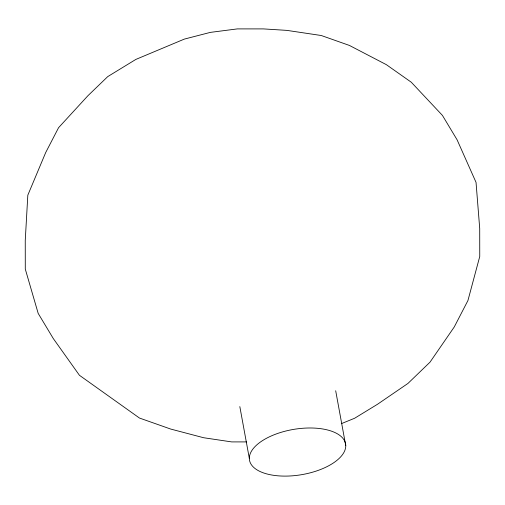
<?xml version="1.0" encoding="UTF-8"?>
<svg xmlns="http://www.w3.org/2000/svg" width="505" height="505" viewBox="0 0 505 505"><rect width="100%" height="100%" fill="white"/><g stroke="black" fill="none" stroke-linecap="round" stroke-linejoin="round"><path stroke-width="0.76" d="M341.683 423.525L354.624 418.254L377.5 404.271L407.958 383.434L430.02 362.154L454.26 326.956L467.933 300.544L479.75 256.489L479.712 228.481L476.032 182.362L457.101 139.822L442.437 115.411L411.291 82.233L386.344 64.653L349.409 45.431L321.281 35.514L286.834 30.376L263.408 28.905L237.356 28.899L210.383 32.377L184.338 39.1L135.858 59.42L107.767 76.59L87.908 95.735L58.561 127.708L45.69 152.567L27.819 195.17L25.25 240.481L25.288 269.077L38.191 313.416L53.278 338.533L79.43 375.284L139.481 418.052L170.734 429.067L203.616 437.728L231.669 441.907L246.528 441.913M335.686 390.75L345.755 445.681A48.72 22.99 -9.5 0 1 273.723 475.331A48.72 22.99 -9.5 0 1 273.161 435.152A48.72 22.99 -9.5 0 1 345.748 445.681M239.825 406.594L249.331 458.426"/></g></svg>
